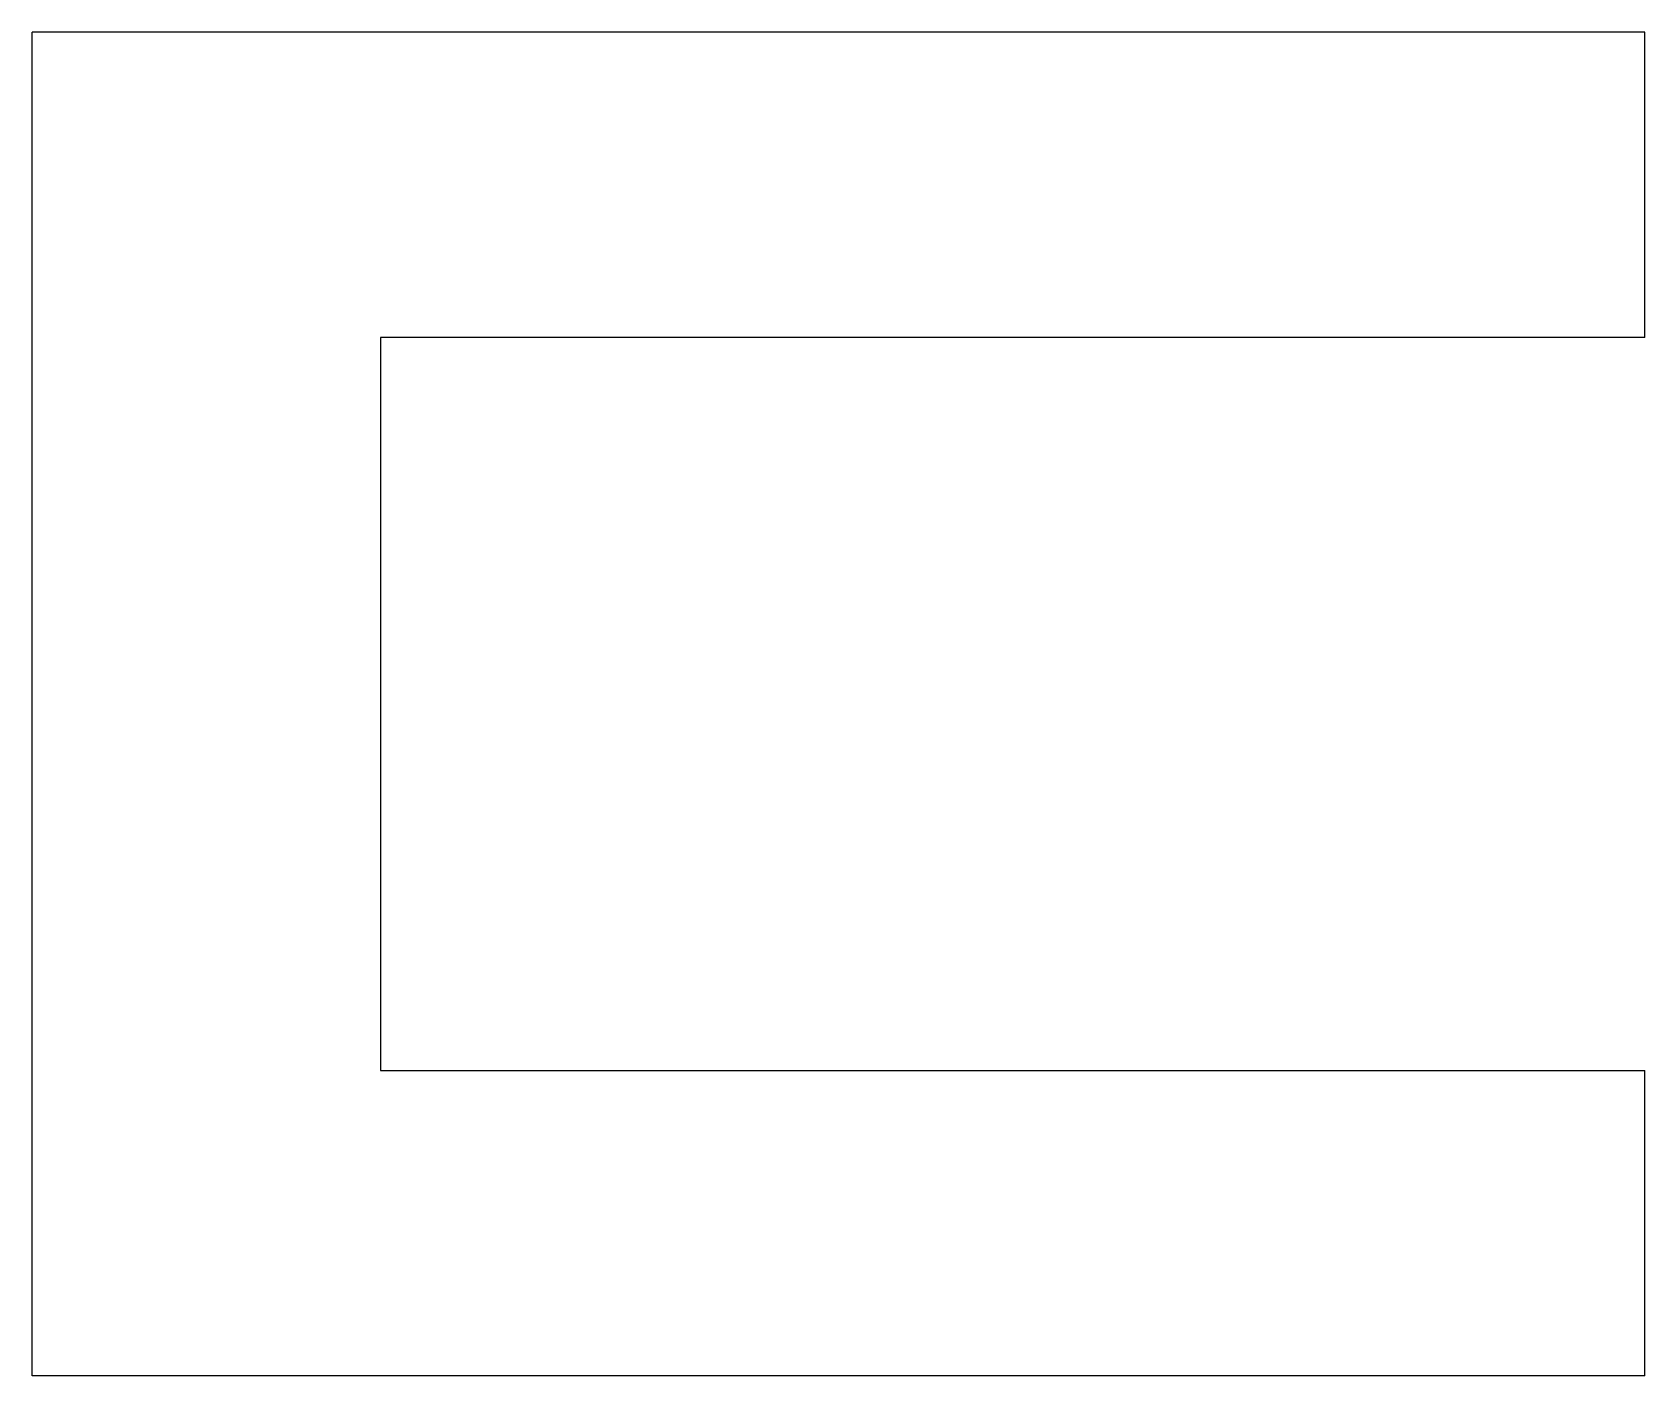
# Model space of a CAD drawing. Header units: metres. Extents: x -25.7 to 0.7, y -22 to 0.
import ezdxf

# ---------------------------------------------------------------- set-up
doc = ezdxf.new("R2010")
doc.units = ezdxf.units.M

msp = doc.modelspace()

# ---------------------------------------------------------------- linework, layer by layer
for points in [[(0.7, 0), (0.172, 0), (-0.356, 0), (-0.884, 0), (-1.412, 0), (-1.94, 0), (-2.468, 0), (-2.996, 0), (-3.524, 0), (-4.052, 0), (-4.58, 0), (-5.108, 0), (-5.636, 0), (-6.164, 0), (-6.692, 0), (-7.22, 0), (-7.748, 0), (-8.276, 0), (-8.804, 0), (-9.332, 0), (-9.86, 0), (-10.388, 0), (-10.916, 0), (-11.444, 0), (-11.972, 0), (-12.5, 0), (-13.028, 0), (-13.556, 0), (-14.084, 0), (-14.612, 0), (-15.14, 0), (-15.668, 0), (-16.196, 0), (-16.724, 0), (-17.252, 0), (-17.78, 0), (-18.308, 0), (-18.836, 0), (-19.364, 0), (-19.892, 0), (-20.42, 0), (-20.948, 0), (-21.476, 0), (-22.004, 0), (-22.532, 0), (-23.06, 0), (-23.588, 0), (-24.116, 0), (-24.644, 0), (-25.172, 0), (-25.7, 0)], [(-25.7, -22), (-25.7, -21.56), (-25.7, -21.12), (-25.7, -20.68), (-25.7, -20.24), (-25.7, -19.8), (-25.7, -19.36), (-25.7, -18.92), (-25.7, -18.48), (-25.7, -18.04), (-25.7, -17.6), (-25.7, -17.16), (-25.7, -16.72), (-25.7, -16.28), (-25.7, -15.84), (-25.7, -15.4), (-25.7, -14.96), (-25.7, -14.52), (-25.7, -14.08), (-25.7, -13.64), (-25.7, -13.2), (-25.7, -12.76), (-25.7, -12.32), (-25.7, -11.88), (-25.7, -11.44), (-25.7, -11), (-25.7, -10.56), (-25.7, -10.12), (-25.7, -9.68), (-25.7, -9.24), (-25.7, -8.8), (-25.7, -8.36), (-25.7, -7.92), (-25.7, -7.48), (-25.7, -7.04), (-25.7, -6.6), (-25.7, -6.16), (-25.7, -5.72), (-25.7, -5.28), (-25.7, -4.84), (-25.7, -4.4), (-25.7, -3.96), (-25.7, -3.52), (-25.7, -3.08), (-25.7, -2.64), (-25.7, -2.2), (-25.7, -1.76), (-25.7, -1.32), (-25.7, -0.88), (-25.7, -0.44), (-25.7, 0)], [(0.7, -5), (0.7, -4.9), (0.7, -4.8), (0.7, -4.7), (0.7, -4.6), (0.7, -4.5), (0.7, -4.4), (0.7, -4.3), (0.7, -4.2), (0.7, -4.1), (0.7, -4), (0.7, -3.9), (0.7, -3.8), (0.7, -3.7), (0.7, -3.6), (0.7, -3.5), (0.7, -3.4), (0.7, -3.3), (0.7, -3.2), (0.7, -3.1), (0.7, -3), (0.7, -2.9), (0.7, -2.8), (0.7, -2.7), (0.7, -2.6), (0.7, -2.5), (0.7, -2.4), (0.7, -2.3), (0.7, -2.2), (0.7, -2.1), (0.7, -2), (0.7, -1.9), (0.7, -1.8), (0.7, -1.7), (0.7, -1.6), (0.7, -1.5), (0.7, -1.4), (0.7, -1.3), (0.7, -1.2), (0.7, -1.1), (0.7, -1), (0.7, -0.9), (0.7, -0.8), (0.7, -0.7), (0.7, -0.6), (0.7, -0.5), (0.7, -0.4), (0.7, -0.3), (0.7, -0.2), (0.7, -0.1), (0.7, 0)], [(0.7, -5), (0.286, -5), (-0.128, -5), (-0.542, -5), (-0.956, -5), (-1.37, -5), (-1.784, -5), (-2.198, -5), (-2.612, -5), (-3.026, -5), (-3.44, -5), (-3.854, -5), (-4.268, -5), (-4.682, -5), (-5.096, -5), (-5.51, -5), (-5.924, -5), (-6.338, -5), (-6.752, -5), (-7.166, -5), (-7.58, -5), (-7.994, -5), (-8.408, -5), (-8.822, -5), (-9.236, -5), (-9.65, -5), (-10.064, -5), (-10.478, -5), (-10.892, -5), (-11.306, -5), (-11.72, -5), (-12.134, -5), (-12.548, -5), (-12.962, -5), (-13.376, -5), (-13.79, -5), (-14.204, -5), (-14.618, -5), (-15.032, -5), (-15.446, -5), (-15.86, -5), (-16.274, -5), (-16.688, -5), (-17.102, -5), (-17.516, -5), (-17.93, -5), (-18.344, -5), (-18.758, -5), (-19.172, -5), (-19.586, -5), (-20, -5)], [(-20, -5), (-20, -5.24), (-20, -5.48), (-20, -5.72), (-20, -5.96), (-20, -6.2), (-20, -6.44), (-20, -6.68), (-20, -6.92), (-20, -7.16), (-20, -7.4), (-20, -7.64), (-20, -7.88), (-20, -8.12), (-20, -8.36), (-20, -8.6), (-20, -8.84), (-20, -9.08), (-20, -9.32), (-20, -9.56), (-20, -9.8), (-20, -10.04), (-20, -10.28), (-20, -10.52), (-20, -10.76), (-20, -11), (-20, -11.24), (-20, -11.48), (-20, -11.72), (-20, -11.96), (-20, -12.2), (-20, -12.44), (-20, -12.68), (-20, -12.92), (-20, -13.16), (-20, -13.4), (-20, -13.64), (-20, -13.88), (-20, -14.12), (-20, -14.36), (-20, -14.6), (-20, -14.84), (-20, -15.08), (-20, -15.32), (-20, -15.56), (-20, -15.8), (-20, -16.04), (-20, -16.28), (-20, -16.52), (-20, -16.76), (-20, -17)], [(-20, -17), (-19.586, -17), (-19.172, -17), (-18.758, -17), (-18.344, -17), (-17.93, -17), (-17.516, -17), (-17.102, -17), (-16.688, -17), (-16.274, -17), (-15.86, -17), (-15.446, -17), (-15.032, -17), (-14.618, -17), (-14.204, -17), (-13.79, -17), (-13.376, -17), (-12.962, -17), (-12.548, -17), (-12.134, -17), (-11.72, -17), (-11.306, -17), (-10.892, -17), (-10.478, -17), (-10.064, -17), (-9.65, -17), (-9.236, -17), (-8.822, -17), (-8.408, -17), (-7.994, -17), (-7.58, -17), (-7.166, -17), (-6.752, -17), (-6.338, -17), (-5.924, -17), (-5.51, -17), (-5.096, -17), (-4.682, -17), (-4.268, -17), (-3.854, -17), (-3.44, -17), (-3.026, -17), (-2.612, -17), (-2.198, -17), (-1.784, -17), (-1.37, -17), (-0.956, -17), (-0.542, -17), (-0.128, -17), (0.286, -17), (0.7, -17)], [(0.7, -22), (0.7, -21.9), (0.7, -21.8), (0.7, -21.7), (0.7, -21.6), (0.7, -21.5), (0.7, -21.4), (0.7, -21.3), (0.7, -21.2), (0.7, -21.1), (0.7, -21), (0.7, -20.9), (0.7, -20.8), (0.7, -20.7), (0.7, -20.6), (0.7, -20.5), (0.7, -20.4), (0.7, -20.3), (0.7, -20.2), (0.7, -20.1), (0.7, -20), (0.7, -19.9), (0.7, -19.8), (0.7, -19.7), (0.7, -19.6), (0.7, -19.5), (0.7, -19.4), (0.7, -19.3), (0.7, -19.2), (0.7, -19.1), (0.7, -19), (0.7, -18.9), (0.7, -18.8), (0.7, -18.7), (0.7, -18.6), (0.7, -18.5), (0.7, -18.4), (0.7, -18.3), (0.7, -18.2), (0.7, -18.1), (0.7, -18), (0.7, -17.9), (0.7, -17.8), (0.7, -17.7), (0.7, -17.6), (0.7, -17.5), (0.7, -17.4), (0.7, -17.3), (0.7, -17.2), (0.7, -17.1), (0.7, -17)], [(0.7, -22), (0.172, -22), (-0.356, -22), (-0.884, -22), (-1.412, -22), (-1.94, -22), (-2.468, -22), (-2.996, -22), (-3.524, -22), (-4.052, -22), (-4.58, -22), (-5.108, -22), (-5.636, -22), (-6.164, -22), (-6.692, -22), (-7.22, -22), (-7.748, -22), (-8.276, -22), (-8.804, -22), (-9.332, -22), (-9.86, -22), (-10.388, -22), (-10.916, -22), (-11.444, -22), (-11.972, -22), (-12.5, -22), (-13.028, -22), (-13.556, -22), (-14.084, -22), (-14.612, -22), (-15.14, -22), (-15.668, -22), (-16.196, -22), (-16.724, -22), (-17.252, -22), (-17.78, -22), (-18.308, -22), (-18.836, -22), (-19.364, -22), (-19.892, -22), (-20.42, -22), (-20.948, -22), (-21.476, -22), (-22.004, -22), (-22.532, -22), (-23.06, -22), (-23.588, -22), (-24.116, -22), (-24.644, -22), (-25.172, -22), (-25.7, -22)]]:
    msp.add_lwpolyline(points)

doc.saveas('drawing.dxf')
